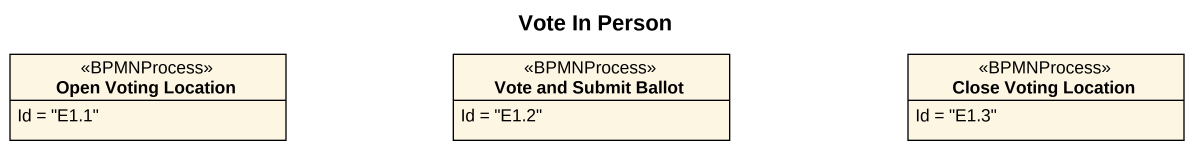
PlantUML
@startuml
title Vote In Person
hide circle
hide empty members
class "Open Voting Location" as Open_Voting_Location <<BPMNProcess>> {
  Id = "E1.1"
}
class "Vote and Submit Ballot" as Vote_and_Submit_Ballot <<BPMNProcess>> {
  Id = "E1.2"
}
class "Close Voting Location" as Close_Voting_Location <<BPMNProcess>> {
  Id = "E1.3"
}
@enduml
